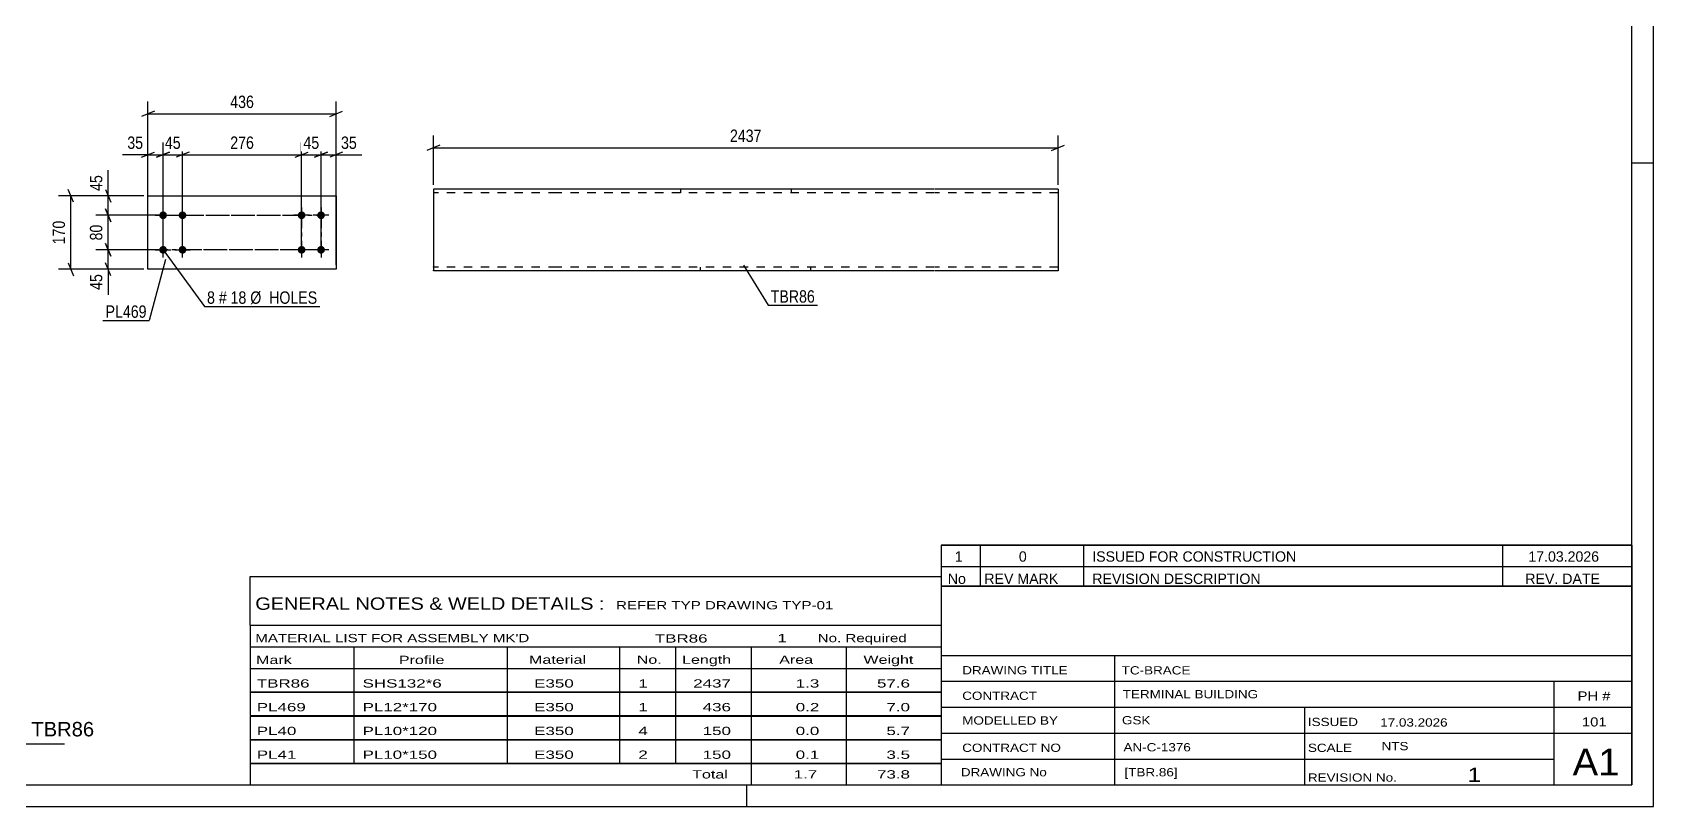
# Model space of a CAD drawing. Header units: millimetres. Extents: x 0 to 594, y 0 to 420.
# Drawn here: x 218.5 to 594, y 0 to 179.2 of the extents above; entities that cross this region are included whole.
import ezdxf

# ---------------------------------------------------------------- set-up
doc = ezdxf.new("R2010")
doc.units = ezdxf.units.MM
doc.linetypes.add('DXK_LINE_DOT2', pattern=[3.9198, 1.9599, -1.9599])
doc.linetypes.add('DXK_LINE_DOT3', pattern=[5.9187, 2.979, -0.9799, 0.9799, -0.9799])
doc.styles.add('Arial', font='ARIAL.TTF', dxfattribs={"height": 0.2})
doc.styles.add('Arial Narrow', font='ARIALN.TTF', dxfattribs={"height": 0.2})

# ---------------------------------------------------------------- blocks, each defined once
blk = doc.blocks.new('Unknown-582683347-1128')
at = {"color": 5, "linetype": 'Continuous'}
for p, q in [((594, 0), (594, 420)), ((589, 5), (589, 415)), ((594, 149), (589, 149)), ((5, 5), (589, 5)), ((384, 0), (384, 5)), ((0, 0), (594, 0))]:
    blk.add_line(p, q, dxfattribs=at)
blk = doc.blocks.new('Bolt-582683347-3833 - 3831')
at = {"linetype": 'Continuous'}
for points in [[(280.88, 136.01, -1), (280.88, 137.81, -1)], [(285.38, 136.01, -1), (285.38, 137.81, -1)], [(280.88, 128.01, -1), (280.88, 129.81, -1)], [(285.38, 128.01, -1), (285.38, 129.81, -1)]]:
    blk.add_hatch(color=1, dxfattribs=at).paths.add_polyline_path(points)
at = {"color": 1, "linetype": 'Continuous'}
for p, q in [((282.68, 136.91), (279.08, 136.91)), ((280.88, 138.71), (280.88, 135.11)), ((287.18, 136.91), (283.58, 136.91)), ((285.38, 138.71), (285.38, 135.11)), ((282.68, 128.91), (279.08, 128.91)), ((280.88, 130.71), (280.88, 127.11)), ((287.18, 128.91), (283.58, 128.91)), ((285.38, 130.71), (285.38, 127.11))]:
    blk.add_line(p, q, dxfattribs=at)
blk = doc.blocks.new('Part-582683347-3832 - 3831')
at = {"color": 2, "linetype": 'Continuous'}
for p, q in [((245.3, 141.41), (288.88, 141.41)), ((245.3, 124.41), (245.3, 141.41)), ((288.88, 141.41), (288.88, 124.41)), ((288.88, 124.41), (245.3, 124.41))]:
    blk.add_line(p, q, dxfattribs=at)
blk = doc.blocks.new('Bolt-582683347-3834 - 3831')
at = {"linetype": 'Continuous'}
for points in [[(248.8, 137.81, -1), (248.8, 136.01, -1)], [(253.3, 137.81, -1), (253.3, 136.01, -1)], [(248.8, 129.81, -1), (248.8, 128.01, -1)], [(253.3, 129.81, -1), (253.3, 128.01, -1)]]:
    blk.add_hatch(color=1, dxfattribs=at).paths.add_polyline_path(points)
at = {"color": 1, "linetype": 'Continuous'}
for p, q in [((247, 136.91), (250.6, 136.91)), ((248.8, 135.11), (248.8, 138.71)), ((251.5, 136.91), (255.1, 136.91)), ((253.3, 135.11), (253.3, 138.71)), ((247, 128.91), (250.6, 128.91)), ((248.8, 127.11), (248.8, 130.71)), ((251.5, 128.91), (255.1, 128.91)), ((253.3, 127.11), (253.3, 130.71))]:
    blk.add_line(p, q, dxfattribs=at)
blk = doc.blocks.new('Part-582683347-1532 - 1515')
at = {"color": 2, "linetype": 'Continuous'}
for p, q in [((311.42, 142.93), (311.42, 124.2)), ((339.99, 142.93), (311.42, 142.93)), ((427.4, 142.93), (340.09, 142.93)), ((456.07, 142.93), (427.5, 142.93)), ((456.07, 142.93), (456.07, 124.07)), ((311.42, 124.07), (311.42, 124.2)), ((339.99, 124.07), (311.42, 124.07)), ((427.4, 124.07), (340.09, 124.07)), ((456.07, 124.07), (427.5, 124.07))]:
    blk.add_line(p, q, dxfattribs=at)
at = {"color": 7, "linetype": 'DXK_LINE_DOT2'}
for p, q in [((368.66, 142.93), (368.66, 142.07)), ((394.23, 142.93), (394.23, 142.07)), ((339.99, 142.07), (311.42, 142.07)), ((427.4, 142.07), (340.09, 142.07)), ((456.07, 142.07), (427.5, 142.07)), ((311.42, 124.93), (311.42, 124.99)), ((339.99, 124.93), (311.42, 124.93)), ((427.4, 124.93), (340.09, 124.93)), ((373.26, 124.07), (373.26, 124.93)), ((398.83, 124.07), (398.83, 124.93)), ((456.07, 124.93), (427.5, 124.93)), ((456.07, 124.93), (456.07, 124.99))]:
    blk.add_line(p, q, dxfattribs=at)
blk = doc.blocks.new('Rectangle-582683347-4078 - 3831')
at = {"color": 1, "linetype": 'DXK_LINE_DOT3'}
blk.add_lwpolyline([(248.8, 136.91), (285.38, 136.91), (285.38, 128.91), (248.8, 128.91), (248.8, 136.91)], close=True, dxfattribs=at)
blk = doc.blocks.new('Rectangle-582683347-4088 - 3831')
at = {"color": 1, "linetype": 'DXK_LINE_DOT3'}
blk.add_lwpolyline([(253.3, 136.91), (280.88, 136.91), (280.88, 128.91), (253.3, 128.91), (253.3, 136.91)], close=True, dxfattribs=at)
blk = doc.blocks.new('StraightDimension-582683347-3847 - 3831')
at = {"color": 7, "linetype": 'Continuous'}
for p, q in [((254.8, 151.53), (251.8, 150.33)), ((253.3, 129.91), (253.3, 153.78)), ((253.3, 150.93), (280.88, 150.93)), ((279.38, 150.33), (282.38, 151.53)), ((280.88, 129.91), (280.88, 153.78))]:
    blk.add_line(p, q, dxfattribs=at)
at = {"color": 0}
blk.add_wipeout([(270.43, 151.68), (270.43, 155.88), (263.75, 155.88), (263.75, 151.68)], dxfattribs=at)
at = {"color": 3, "style": 'Arial Narrow'}
blk.add_text('276', height=2.863, dxfattribs=at).set_placement((264.35, 152.28))
blk = doc.blocks.new('StraightDimension-582683347-3845 - 3831')
at = {"color": 7, "linetype": 'Continuous'}
for p, q in [((283.88, 150.33), (286.88, 151.53)), ((285.38, 129.91), (285.38, 153.78)), ((285.38, 150.93), (288.88, 150.93)), ((290.38, 151.53), (287.38, 150.33)), ((288.88, 125.41), (288.88, 153.78))]:
    blk.add_line(p, q, dxfattribs=at)
at = {"color": 0}
blk.add_wipeout([(294.26, 151.68), (294.26, 155.88), (289.41, 155.88), (289.41, 151.68)], dxfattribs=at)
at = {"color": 7, "linetype": 'Continuous'}
blk.add_line((288.88, 150.93), (294.79, 150.93), dxfattribs=at)
blk.add_line((288.88, 150.93), (294.79, 150.93), dxfattribs=at)
at = {"color": 3, "style": 'Arial Narrow'}
blk.add_text('35', height=2.863, dxfattribs=at).set_placement((290.01, 152.28))
blk = doc.blocks.new('StraightDimension-582683347-3846 - 3831')
at = {"color": 7, "linetype": 'Continuous'}
for p, q in [((279.38, 150.33), (282.38, 151.53)), ((280.88, 129.91), (280.88, 153.78)), ((280.88, 150.93), (285.38, 150.93)), ((286.88, 151.53), (283.88, 150.33)), ((285.38, 129.91), (285.38, 153.78))]:
    blk.add_line(p, q, dxfattribs=at)
at = {"color": 0}
blk.add_wipeout([(285.56, 151.68), (285.56, 155.88), (280.7, 155.88), (280.7, 151.68)], dxfattribs=at)
at = {"color": 3, "style": 'Arial Narrow'}
blk.add_text('45', height=2.863, dxfattribs=at).set_placement((281.3, 152.28))
blk = doc.blocks.new('StraightDimension-582683347-3848 - 3831')
at = {"color": 7, "linetype": 'Continuous'}
for p, q in [((247.3, 150.33), (250.3, 151.53)), ((248.8, 129.91), (248.8, 153.78)), ((248.8, 150.93), (253.3, 150.93)), ((254.8, 151.53), (251.8, 150.33)), ((253.3, 129.91), (253.3, 153.78))]:
    blk.add_line(p, q, dxfattribs=at)
at = {"color": 0}
blk.add_wipeout([(253.47, 151.68), (253.47, 155.88), (248.62, 155.88), (248.62, 151.68)], dxfattribs=at)
at = {"color": 3, "style": 'Arial Narrow'}
blk.add_text('45', height=2.863, dxfattribs=at).set_placement((249.22, 152.28))
blk = doc.blocks.new('StraightDimension-582683347-3849 - 3831')
at = {"color": 7, "linetype": 'Continuous'}
for p, q in [((243.8, 150.33), (246.8, 151.53)), ((245.3, 125.41), (245.3, 153.78)), ((245.3, 150.93), (248.8, 150.93)), ((250.3, 151.53), (247.3, 150.33)), ((248.8, 129.91), (248.8, 153.78))]:
    blk.add_line(p, q, dxfattribs=at)
at = {"color": 0}
blk.add_wipeout([(244.77, 151.68), (244.77, 155.88), (239.91, 155.88), (239.91, 151.68)], dxfattribs=at)
at = {"color": 7, "linetype": 'Continuous'}
blk.add_line((245.3, 150.93), (239.39, 150.93), dxfattribs=at)
blk.add_line((245.3, 150.93), (239.39, 150.93), dxfattribs=at)
at = {"color": 3, "style": 'Arial Narrow'}
blk.add_text('35', height=2.863, dxfattribs=at).set_placement((240.51, 152.28))
blk = doc.blocks.new('StraightDimension-582683347-3865 - 3831')
at = {"color": 7, "linetype": 'Continuous'}
for p, q in [((245.3, 142.41), (245.3, 163.24)), ((288.88, 142.41), (288.88, 163.24)), ((246.8, 160.99), (243.8, 159.79)), ((245.3, 160.39), (288.88, 160.39)), ((287.38, 159.79), (290.38, 160.99))]:
    blk.add_line(p, q, dxfattribs=at)
at = {"color": 0}
blk.add_wipeout([(270.43, 161.14), (270.43, 165.34), (263.75, 165.34), (263.75, 161.14)], dxfattribs=at)
at = {"color": 3, "style": 'Arial Narrow'}
blk.add_text('436', height=2.863, dxfattribs=at).set_placement((264.35, 161.74))
blk = doc.blocks.new('StraightDimension-582683347-3869 - 3831')
at = {"color": 7, "linetype": 'Continuous'}
for p, q in [((235.47, 142.91), (236.67, 139.91)), ((244.3, 141.41), (233.22, 141.41)), ((236.07, 136.91), (236.07, 141.41)), ((247.8, 136.91), (233.22, 136.91)), ((236.67, 135.41), (235.47, 138.41))]:
    blk.add_line(p, q, dxfattribs=at)
at = {"color": 0}
blk.add_wipeout([(235.32, 146.79), (231.12, 146.79), (231.12, 141.94), (235.32, 141.94)], dxfattribs=at)
at = {"color": 7, "linetype": 'Continuous'}
blk.add_line((236.07, 141.41), (236.07, 147.32), dxfattribs=at)
blk.add_line((236.07, 141.41), (236.07, 147.32), dxfattribs=at)
at = {"color": 3, "style": 'Arial Narrow'}
blk.add_text('45', height=2.863, rotation=90.0002, dxfattribs=at).set_placement((234.72, 142.54))
blk = doc.blocks.new('StraightDimension-582683347-3870 - 3831')
at = {"color": 7, "linetype": 'Continuous'}
for p, q in [((247.8, 136.91), (233.22, 136.91)), ((235.47, 138.41), (236.67, 135.41)), ((236.07, 128.91), (236.07, 136.91)), ((247.8, 128.91), (233.22, 128.91)), ((236.67, 127.41), (235.47, 130.41))]:
    blk.add_line(p, q, dxfattribs=at)
at = {"color": 0}
blk.add_wipeout([(235.32, 135.34), (231.12, 135.34), (231.12, 130.48), (235.32, 130.48)], dxfattribs=at)
at = {"color": 3, "style": 'Arial Narrow'}
blk.add_text('80', height=2.863, rotation=90.0002, dxfattribs=at).set_placement((234.72, 131.08))
blk = doc.blocks.new('StraightDimension-582683347-3871 - 3831')
at = {"color": 7, "linetype": 'Continuous'}
for p, q in [((247.8, 128.91), (233.22, 128.91)), ((235.47, 130.41), (236.67, 127.41)), ((236.07, 124.41), (236.07, 128.91)), ((244.3, 124.41), (233.22, 124.41)), ((236.67, 122.91), (235.47, 125.91))]:
    blk.add_line(p, q, dxfattribs=at)
at = {"color": 0}
blk.add_wipeout([(235.32, 123.89), (231.12, 123.89), (231.12, 119.03), (235.32, 119.03)], dxfattribs=at)
at = {"color": 7, "linetype": 'Continuous'}
blk.add_line((236.07, 124.41), (236.07, 118.5), dxfattribs=at)
blk.add_line((236.07, 124.41), (236.07, 118.5), dxfattribs=at)
at = {"color": 3, "style": 'Arial Narrow'}
blk.add_text('45', height=2.863, rotation=90.0002, dxfattribs=at).set_placement((234.72, 119.63))
blk = doc.blocks.new('StraightDimension-582683347-3885 - 3831')
at = {"color": 7, "linetype": 'Continuous'}
for p, q in [((228.03, 139.91), (226.83, 142.91)), ((244.3, 141.41), (224.58, 141.41)), ((227.43, 124.41), (227.43, 141.41)), ((244.3, 124.41), (224.58, 124.41)), ((226.83, 125.91), (228.03, 122.91))]:
    blk.add_line(p, q, dxfattribs=at)
at = {"color": 0}
blk.add_wipeout([(226.68, 136.25), (222.48, 136.25), (222.48, 129.57), (226.68, 129.57)], dxfattribs=at)
at = {"color": 3, "style": 'Arial Narrow'}
blk.add_text('170', height=2.863, rotation=90.0002, dxfattribs=at).set_placement((226.08, 130.17))
blk = doc.blocks.new('StraightDimension-582683347-1538 - 1515')
at = {"color": 7, "linetype": 'Continuous'}
for p, q in [((311.42, 143.93), (311.42, 155.38)), ((456.07, 143.93), (456.07, 155.38)), ((312.92, 153.13), (309.92, 151.93)), ((311.42, 152.53), (456.07, 152.53)), ((454.57, 151.93), (457.57, 153.13))]:
    blk.add_line(p, q, dxfattribs=at)
at = {"color": 0}
blk.add_wipeout([(388, 153.28), (388, 157.48), (379.49, 157.48), (379.49, 153.28)], dxfattribs=at)
at = {"color": 3, "style": 'Arial Narrow'}
blk.add_text('2437', height=2.863, dxfattribs=at).set_placement((380.09, 153.88))
blk = doc.blocks.new('Unknown-582683347-4221')
at = {"color": 7, "linetype": 'Continuous'}
for p, q in [((429, 51.05), (429, 5)), ((429, 51.05), (589, 51.05)), ((589, 51), (589, 5)), ((429, 35), (589, 35)), ((469.14, 35), (469.14, 5)), ((429, 29), (589, 29)), ((571, 5.05), (571, 29.05)), ((429, 23), (589, 23)), ((513.14, 23), (513.14, 5)), ((429, 17), (589, 17)), ((429, 11), (571, 11)), ((429, 5), (589, 5))]:
    blk.add_line(p, q, dxfattribs=at)
at = {"color": 7, "style": 'Arial Narrow'}
for s, height, width, p in [('DRAWING TITLE', 1.9089, 1.425378, (433.88, 30.61)), ('TC-BRACE', 1.909, 1.425378, (470.81, 30.59)), ('CONTRACT', 1.909, 1.425378, (433.88, 24.71)), ('TERMINAL BUILDING', 1.9089, 1.425378, (471.06, 25.07)), ('MODELLED BY', 1.9089, 1.425378, (433.88, 18.98)), ('GSK', 1.909, 1.425378, (470.88, 19.04)), ('ISSUED', 1.909, 1.425378, (513.94, 18.64)), ('17.03.2026', 1.909, 1.425378, (530.69, 18.52)), ('CONTRACT NO', 1.9089, 1.425378, (433.88, 12.66)), ('AN-C-1376', 1.909, 1.425378, (471.23, 12.78)), ('SCALE', 1.909, 1.425378, (513.94, 12.65)), ('A1', 6.204, 1.25, (575.24, 7.2)), ('DRAWING No', 1.909, 1.425378, (433.56, 7)), ('[TBR.86]', 1.909, 1.425378, (471.46, 6.99)), ('REVISION No.', 1.9089, 1.425378, (513.94, 5.77)), ('1', 3.34, 1.5, (550.91, 5.68))]:
    blk.add_text(s, height=height, dxfattribs=dict(at, width=width)).set_placement(p)
at = {"color": 7, "linetype": 'Continuous', "style": 'Arial Narrow'}
for s, height, width, p in [('PH #', 2.1, 1.42538, (576.4, 24.55)), ('101', 2.1, 1.42538, (577.41, 18.55)), ('NTS', 1.909, 1.425378, (531, 13.05))]:
    blk.add_text(s, height=height, dxfattribs=dict(at, width=width)).set_placement(p)
blk = doc.blocks.new('Unknown-582683347-4222')
at = {"color": 7, "linetype": 'Continuous'}
for p, q in [((429, 60.55), (589, 60.55)), ((589, 60.55), (429, 60.55)), ((429, 60.55), (429, 55.55)), ((438, 60.55), (438, 55.55)), ((462, 60.55), (462, 55.55)), ((559, 60.55), (559, 55.55)), ((589, 60.55), (589, 55.55)), ((429, 55.55), (589, 55.55)), ((429, 55.55), (429, 51.05)), ((429, 55.55), (589, 55.55)), ((438, 55.55), (438, 51.05)), ((462, 55.55), (462, 51.05)), ((559, 55.55), (559, 51.05)), ((589, 55.55), (589, 51.05)), ((589, 51.05), (429, 51.05))]:
    blk.add_line(p, q, dxfattribs=at)
at = {"color": 7, "linetype": 'Continuous', "style": 'Arial Narrow'}
for s, height, width, p in [('1', 2.39, 1.196471, (432.16, 56.7)), ('0', 2.39, 1.196471, (447, 56.7)), ('ISSUED FOR CONSTRUCTION', 2.3861, 1.196471, (464, 56.7)), ('17.03.2026', 2.386, 1.196471, (565, 56.7)), ('No', 2.386, 1.2, (430.54, 51.55)), ('REV MARK', 2.386, 1.2, (439, 51.55)), ('REVISION DESCRIPTION', 2.3861, 1.2, (464, 51.55)), ('REV. DATE', 2.386, 1.2, (564.28, 51.55))]:
    blk.add_text(s, height=height, dxfattribs=dict(at, width=width)).set_placement(p)
blk = doc.blocks.new('Unknown-582683347-4223')
at = {"color": 7, "linetype": 'Continuous'}
for p, q in [((269, 53.25), (429, 53.25)), ((269, 42), (269, 53.25)), ((429, 53.25), (429, 42)), ((269, 42), (429, 42)), ((269, 42), (269, 37)), ((429, 42), (429, 37)), ((269, 37), (429, 37)), ((269, 37), (269, 32)), ((293, 37), (293, 32)), ((328.5, 37), (328.5, 32)), ((354.5, 37), (354.5, 32)), ((367.5, 37), (367.5, 32)), ((385, 37), (385, 32)), ((407, 37), (407, 32)), ((429, 37), (429, 32)), ((269, 32), (429, 32)), ((269, 31.95), (269, 26.55)), ((269, 31.95), (429, 31.95)), ((293, 32), (293, 26.5)), ((328.5, 32), (328.5, 26.5)), ((354.5, 32), (354.5, 26.5)), ((367.5, 32), (367.5, 26.5)), ((385, 32), (385, 26.5)), ((407, 32), (407, 26.5)), ((429, 31.95), (429, 26.55)), ((269, 26.55), (429, 26.55)), ((269, 26.45), (269, 21.05)), ((269, 26.45), (429, 26.45)), ((293, 26.5), (293, 21)), ((328.5, 26.5), (328.5, 21)), ((354.5, 26.5), (354.5, 21)), ((367.5, 26.5), (367.5, 21)), ((385, 26.5), (385, 21)), ((407, 26.5), (407, 21)), ((429, 26.45), (429, 21.05)), ((269, 21.05), (429, 21.05)), ((269, 20.95), (269, 15.55)), ((269, 20.95), (429, 20.95)), ((293, 21), (293, 15.5)), ((328.5, 21), (328.5, 15.5)), ((354.5, 21), (354.5, 15.5)), ((367.5, 21), (367.5, 15.5)), ((385, 21), (385, 15.5)), ((407, 21), (407, 15.5)), ((429, 20.95), (429, 15.55)), ((269, 15.55), (429, 15.55)), ((269, 15.45), (269, 10.05)), ((269, 15.45), (429, 15.45)), ((293, 15.5), (293, 10)), ((328.5, 15.5), (328.5, 10)), ((354.5, 15.5), (354.5, 10)), ((367.5, 15.5), (367.5, 10)), ((385, 15.5), (385, 10)), ((407, 15.5), (407, 10)), ((429, 15.45), (429, 10.05)), ((269, 10.05), (429, 10.05)), ((269, 10), (429, 10)), ((269, 10), (269, 5)), ((385, 10), (385, 5)), ((407, 10), (407, 5)), ((429, 10), (429, 5)), ((269, 5), (429, 5))]:
    blk.add_line(p, q, dxfattribs=at)
at = {"color": 7, "style": 'Arial Narrow'}
for s, height, width, p in [('GENERAL NOTES & WELD DETAILS :', 2.8633, 1.4, (270.15, 45.56)), ('REFER TYP DRAWING TYP-01', 1.9089, 1.6, (353.7, 45.66)), ("MATERIAL LIST FOR ASSEMBLY MK'D", 1.9089, 1.6, (270.15, 38.06)), ('TBR86', 1.909, 1.794707, (362.68, 37.97)), ('1', 1.91, 1.794707, (391.08, 38.06)), ('No. Required', 1.9089, 1.6, (400.41, 38.06)), ('Mark', 1.909, 1.7, (270.34, 33)), ('Profile', 1.909, 1.7, (303.41, 33)), ('Material', 1.909, 1.7, (333.54, 33.06)), ('No.', 1.909, 1.7, (358.5, 33.06)), ('Length', 1.909, 1.7, (369, 33.06)), ('Area', 1.909, 1.7, (391.5, 33.06)), ('Weight', 1.909, 1.7, (411, 33.06))]:
    blk.add_text(s, height=height, dxfattribs=dict(at, width=width)).set_placement(p)
at = {"color": 7, "linetype": 'Continuous', "style": 'Arial Narrow'}
for s, height, width, p in [('TBR86', 1.909, 1.794707, (270.5, 27.56)), ('SHS132*6', 1.909, 1.794707, (295, 27.56)), ('E350', 1.909, 1.794707, (334.74, 27.56)), ('1', 1.91, 1.794707, (358.86, 27.56)), ('2437', 1.909, 1.794707, (371.58, 27.56)), ('1.3', 1.909, 1.794707, (395.32, 27.56)), ('57.6', 1.909, 1.794707, (414.14, 27.56)), ('PL469', 1.909, 1.794707, (270.5, 22.06)), ('PL12*170', 1.909, 1.794707, (295, 22.06)), ('E350', 1.909, 1.794707, (334.74, 22.06)), ('1', 1.91, 1.794707, (358.86, 22.06)), ('436', 1.909, 1.794707, (373.77, 22.06)), ('0.2', 1.909, 1.794707, (395.32, 22.06)), ('7.0', 1.909, 1.794707, (416.33, 22.06)), ('PL40', 1.909, 1.794707, (270.5, 16.56)), ('PL10*120', 1.909, 1.794707, (295, 16.56)), ('E350', 1.909, 1.794707, (334.74, 16.56)), ('4', 1.91, 1.794707, (358.86, 16.56)), ('150', 1.909, 1.794707, (373.77, 16.56)), ('0.0', 1.909, 1.794707, (395.32, 16.56)), ('5.7', 1.909, 1.794707, (416.33, 16.56)), ('PL41', 1.909, 1.794707, (270.5, 11.06)), ('PL10*150', 1.909, 1.794707, (295, 11.06)), ('E350', 1.909, 1.794707, (334.74, 11.06)), ('2', 1.91, 1.794707, (358.86, 11.06)), ('150', 1.909, 1.794707, (373.77, 11.06)), ('0.1', 1.909, 1.794707, (395.32, 11.06)), ('3.5', 1.909, 1.794707, (416.33, 11.06)), ('Total', 1.909, 1.7, (371.33, 6.5)), ('1.7', 1.909, 1.794707, (394.83, 6.5)), ('73.8', 1.909, 1.794707, (414.14, 6.5))]:
    blk.add_text(s, height=height, dxfattribs=dict(at, width=width)).set_placement(p)
blk = doc.blocks.new('Unknown-582683347-4224')
at = {"color": 7, "linetype": 'Continuous'}
blk.add_line((156, 14.5), (226, 14.5), dxfattribs=at)
at = {"color": 7, "style": 'Arial'}
blk.add_text('ONE-TCH-BRACE MARKED AS TBR86', height=3.3428, dxfattribs=at).set_placement((149.28, 16.25))
blk = doc.blocks.new('MarkSet-582683347-4099 - 3831')
at = {"color": 0}
blk.add_wipeout([(260.8, 116.42), (260.8, 119.42), (258.98, 119.42), (258.98, 116.42)], dxfattribs=at)
blk.add_wipeout([(260.8, 116.42), (260.8, 119.42), (258.98, 119.42), (258.98, 116.42)], dxfattribs=at)
at = {"color": 7, "linetype": 'Continuous'}
blk.add_line((248.8, 128.91), (258.38, 115.82), dxfattribs=at)
at = {"color": 0}
blk.add_wipeout([(263.53, 116.42), (263.53, 119.42), (261.7, 119.42), (261.7, 116.42)], dxfattribs=at)
blk.add_wipeout([(263.53, 116.42), (263.53, 119.42), (261.7, 119.42), (261.7, 116.42)], dxfattribs=at)
at = {"color": 3, "style": 'Arial Narrow'}
blk.add_text('8', height=2.86, dxfattribs=at).set_placement((258.98, 116.42))
at = {"color": 0}
blk.add_wipeout([(268.09, 116.42), (268.09, 119.42), (264.43, 119.42), (264.43, 116.42)], dxfattribs=at)
blk.add_wipeout([(268.09, 116.42), (268.09, 119.42), (264.43, 119.42), (264.43, 116.42)], dxfattribs=at)
at = {"color": 3, "style": 'Arial Narrow'}
blk.add_text('#', height=2.86, dxfattribs=at).set_placement((261.7, 116.42))
at = {"color": 0}
blk.add_wipeout([(284.52, 116.42), (284.52, 119.42), (268.99, 119.42), (268.99, 116.42)], dxfattribs=at)
blk.add_wipeout([(284.52, 116.42), (284.52, 119.42), (268.99, 119.42), (268.99, 116.42)], dxfattribs=at)
at = {"color": 7, "linetype": 'Continuous'}
blk.add_line((258.38, 115.82), (285.12, 115.82), dxfattribs=at)
at = {"color": 3, "style": 'Arial Narrow'}
for s, p in [('18', (264.43, 116.42)), ('Ø  HOLES', (268.99, 116.42))]:
    blk.add_text(s, height=2.863, dxfattribs=at).set_placement(p)
blk = doc.blocks.new('Mark-582683347-3888 - 3831')
at = {"color": 0}
blk.add_wipeout([(244.98, 113.18), (244.98, 116.18), (235.48, 116.18), (235.48, 113.18)], dxfattribs=at)
blk.add_wipeout([(244.98, 113.18), (244.98, 116.18), (235.48, 116.18), (235.48, 113.18)], dxfattribs=at)
at = {"color": 30, "linetype": 'Continuous'}
for p in [(249.37, 126.64), (234.88, 112.58)]:
    blk.add_line(p, (245.58, 112.58), dxfattribs=at)
at = {"color": 3, "style": 'Arial Narrow'}
blk.add_text('PL469', height=2.863, dxfattribs=at).set_placement((235.48, 113.18))
blk = doc.blocks.new('Mark-582683347-1528 - 1515')
at = {"color": 0}
blk.add_wipeout([(399.76, 116.68), (399.76, 119.68), (389.53, 119.68), (389.53, 116.68)], dxfattribs=at)
blk.add_wipeout([(399.76, 116.68), (399.76, 119.68), (389.53, 119.68), (389.53, 116.68)], dxfattribs=at)
at = {"color": 30, "linetype": 'Continuous'}
for p, q in [((383.2, 125.37), (388.93, 116.08)), ((388.93, 116.08), (400.36, 116.08))]:
    blk.add_line(p, q, dxfattribs=at)
at = {"color": 3, "style": 'Arial Narrow'}
blk.add_text('TBR86', height=2.863, dxfattribs=at).set_placement((389.53, 116.68))

msp = doc.modelspace()

# ---------------------------------------------------------------- block references
for name in ['Unknown-582683347-1128', 'Part-582683347-1532 - 1515', 'Part-582683347-3832 - 3831', 'Bolt-582683347-3834 - 3831', 'Rectangle-582683347-4078 - 3831', 'Rectangle-582683347-4088 - 3831', 'Bolt-582683347-3833 - 3831', 'Unknown-582683347-4222', 'Unknown-582683347-4223', 'Unknown-582683347-4221', 'Unknown-582683347-4224']:
    msp.add_blockref(name, (0, 0))

# ---------------------------------------------------------------- next in the draw order: block references
for name in ['StraightDimension-582683347-3847 - 3831', 'StraightDimension-582683347-1538 - 1515', 'Mark-582683347-1528 - 1515']:
    msp.add_blockref(name, (0, 0))

# ---------------------------------------------------------------- next in the draw order: block references
for name in ['StraightDimension-582683347-3848 - 3831', 'StraightDimension-582683347-3845 - 3831']:
    msp.add_blockref(name, (0, 0))

# ---------------------------------------------------------------- next in the draw order: block references
for name in ['StraightDimension-582683347-3849 - 3831', 'StraightDimension-582683347-3846 - 3831']:
    msp.add_blockref(name, (0, 0))

# ---------------------------------------------------------------- next in the draw order: block references
msp.add_blockref('StraightDimension-582683347-3865 - 3831', (0, 0))

# ---------------------------------------------------------------- next in the draw order: block references
msp.add_blockref('StraightDimension-582683347-3869 - 3831', (0, 0))

# ---------------------------------------------------------------- next in the draw order: block references
msp.add_blockref('StraightDimension-582683347-3870 - 3831', (0, 0))

# ---------------------------------------------------------------- next in the draw order: block references
msp.add_blockref('StraightDimension-582683347-3871 - 3831', (0, 0))

# ---------------------------------------------------------------- next in the draw order: block references
for name in ['StraightDimension-582683347-3885 - 3831', 'MarkSet-582683347-4099 - 3831']:
    msp.add_blockref(name, (0, 0))

# ---------------------------------------------------------------- next in the draw order: block references
msp.add_blockref('Mark-582683347-3888 - 3831', (0, 0))

doc.saveas('drawing.dxf')
